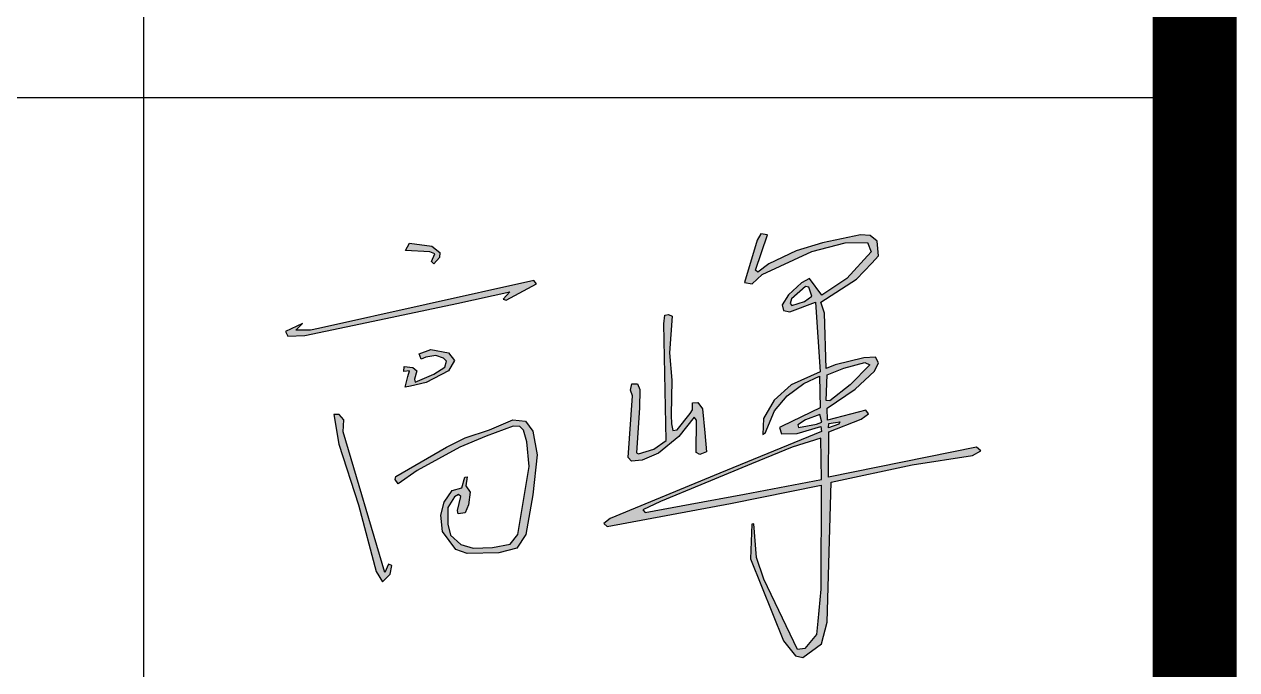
# Model space of a CAD drawing. Extents: x -21908402 to 2681150, y 103181 to 5079726.
# Drawn here: x 1508792 to 1510231, y 476558 to 477323 of the extents above; entities that cross this region are included whole.
import ezdxf

# ---------------------------------------------------------------- set-up
doc = ezdxf.new("R2010")
doc.units = 0
doc.header["$LTSCALE"] = 1000
doc.layers.add('PUB_TITLE', color=4, linetype='Continuous')

# ---------------------------------------------------------------- blocks, each defined once
blk = doc.blocks.new('GFDD')
h = blk.add_hatch(color=256)
h.paths.add_polyline_path([(1627037.7, 398613.1), (1627035.6, 398719), (1626962.4, 398696.2), (1626858, 398653.1), (1626727.5, 398599.1), (1626624.1, 398556.4), (1626578.4, 398535), (1626584.5, 398528.2), (1626700, 398549.7), (1626839.8, 398575.7)], flags=16)
h.paths.add_polyline_path([(1627055.5, 398745.4), (1627056.5, 398756.9), (1627073.6, 398759.6), (1627084.5, 398761.3), (1627082.5, 398755.1)], flags=16)
h.paths.add_polyline_path([(1627038.3, 398760.7), (1627033.2, 398780.2), (1626996.5, 398766.2), (1626977.1, 398753.2), (1626978.6, 398746.2), (1627024.8, 398754.9)], flags=16)
h.paths.add_polyline_path([(1627049.8, 398815.9), (1627051.8, 398881.8), (1627095.4, 398899.1), (1627149.2, 398913.2), (1627162.1, 398907.3), (1627111.1, 398856.3), (1627059.2, 398815.1)], flags=16)
h.paths.add_polyline_path([(1626994.1, 399069.7), (1627012.7, 399083.7), (1627005.3, 399106.4), (1626996.2, 399108.1), (1626960.9, 399076.9), (1626956.7, 399065.2), (1626961.7, 399059.6)], flags=16)
h.paths.add_polyline_path([(1626868.3, 399150.4), (1626899, 399241.5), (1626881.7, 399244.1), (1626872, 399227.4), (1626839.9, 399119.1), (1626859.2, 399115.2), (1626884.9, 399139.6), (1627012.6, 399198.6), (1627098.6, 399221), (1627155.7, 399221.7), (1627165.3, 399197.3), (1627102.4, 399129.3), (1627038.8, 399086.1), (1627006.5, 399129.3), (1626986.4, 399118), (1626953.1, 399087), (1626936.2, 399061.6), (1626939.6, 399047), (1626956.5, 399043.6), (1627022, 399068.4), (1627034, 398889.5), (1626959.3, 398856.3), (1626915.8, 398817), (1626888.5, 398770), (1626886.5, 398728.9), (1626892.9, 398731.7), (1626916.6, 398789.7), (1626949, 398827.6), (1626992.5, 398859.6), (1627032.1, 398878), (1627034, 398796.8), (1626936.8, 398749.8), (1626929.6, 398746.4), (1626935.2, 398730.5), (1626975.5, 398731.3), (1627036, 398749.4), (1627037.2, 398736), (1626776.7, 398629), (1626494.7, 398513.1), (1626478.1, 398500), (1626486.5, 398492.8), (1626803.9, 398551.7), (1627036.7, 398599), (1627035.9, 398331.3), (1627028.3, 398249.7), (1627025.1, 398215.5), (1626994.4, 398179.1), (1626975.8, 398176.4), (1626889.8, 398356.9), (1626870.6, 398412.9), (1626864, 398499.3), (1626858.7, 398498.7), (1626855.5, 398409.9), (1626940.3, 398198.7), (1626970.6, 398160.2), (1626989.9, 398156.3), (1627037.6, 398191.5), (1627052.5, 398246.8), (1627062.4, 398606.6), (1627270.4, 398651.2), (1627425.9, 398674.5), (1627446.7, 398686.8), (1627436.1, 398696.1), (1627056, 398619.3), (1627056.6, 398735.8), (1627139.5, 398767.9), (1627158.8, 398781.9), (1627151.9, 398791), (1627052.9, 398765.8), (1627052.5, 398795.8), (1627124.4, 398844.7), (1627173.5, 398891.2), (1627184.5, 398912.6), (1627176.5, 398926.9), (1627146.4, 398925.8), (1627072.7, 398907.8), (1627049.2, 398897.9), (1627045.2, 399039.9), (1627035.7, 399068.5), (1627127.4, 399126.9), (1627166.6, 399168.7), (1627183.9, 399187.1), (1627180.5, 399225.1), (1627162.9, 399239.2), (1627137.6, 399241), (1627040.4, 399220.9), (1626972.8, 399199.9), (1626902.4, 399166.9), (1626874.2, 399145.7)])
h.paths.add_polyline_path([(1626644.9, 399036.6), (1626653.7, 399032.6), (1626647.5, 398938.2), (1626653.2, 398868.5), (1626651.3, 398778.5), (1626651.9, 398755.7), (1626655.5, 398739.2), (1626667.1, 398740.6), (1626700.5, 398782.4), (1626706.2, 398792.3), (1626706.6, 398809.6), (1626719.6, 398810.5), (1626731.8, 398794.6), (1626737.8, 398733.3), (1626741.9, 398684.3), (1626725.1, 398677.6), (1626715.5, 398682.5), (1626716.4, 398765.8), (1626710.8, 398773), (1626670.9, 398723.5), (1626618.7, 398680.7), (1626577.2, 398662.7), (1626549.4, 398660.1), (1626541.3, 398670), (1626552, 398828), (1626546.5, 398842.1), (1626550.6, 398858.9), (1626565.1, 398858.4), (1626570.9, 398843.9), (1626569.7, 398796.7), (1626561.9, 398681.2), (1626567.7, 398678.9), (1626607.1, 398690.8), (1626638.4, 398713.4), (1626632.3, 399012.4), (1626635.5, 399034.9)], flags=17)
h.paths.add_polyline_path([(1625942.2, 398613), (1625944, 398620.9), (1626073.8, 398696.4), (1626122.3, 398720), (1626184.5, 398740.9), (1626244.8, 398766.6), (1626276.8, 398763.1), (1626296.1, 398737.1), (1626306.9, 398676.2), (1626296.2, 398573.4), (1626277.6, 398472), (1626254.8, 398437.3), (1626208.6, 398424.8), (1626127.3, 398423), (1626098.3, 398433.6), (1626063.6, 398479.8), (1626059.2, 398522), (1626067.9, 398555.1), (1626088.9, 398584.8), (1626113.9, 398592.1), (1626121.4, 398618.9), (1626127.6, 398619.9), (1626124.2, 398597.1), (1626134.5, 398580.8), (1626130.7, 398548.4), (1626122.3, 398527.5), (1626104.5, 398525.3), (1626102.6, 398533.7), (1626110.7, 398569.6), (1626105.1, 398574.9), (1626094.5, 398569), (1626077.9, 398541.2), (1626077.3, 398498.3), (1626084.8, 398469.9), (1626110.7, 398446.4), (1626142.3, 398436.5), (1626192.6, 398438.9), (1626237.3, 398447.4), (1626257.6, 398472.3), (1626286.5, 398646.7), (1626280.9, 398709.7), (1626272, 398739.8), (1626262.4, 398749.4), (1626245.4, 398750), (1626176.1, 398724.2), (1626108.2, 398695.8), (1625999.1, 398636.2), (1625949.9, 398602.1)])
h.paths.add_polyline_path([(1625798.1, 398780.1), (1625784.5, 398780.3), (1625797.7, 398704.1), (1625848, 398547.7), (1625893.5, 398377.1), (1625910.1, 398350.6), (1625929, 398370), (1625933.4, 398392.3), (1625924.7, 398395.6), (1625915.3, 398374.7), (1625808.8, 398735.9), (1625810.7, 398766.5)])
h.paths.add_polyline_path([(1626008.7, 398921.7), (1626003.6, 398935.4), (1626033.7, 398946.5), (1626078.9, 398938.5), (1626094.7, 398918.7), (1626078.9, 398891.8), (1626021.8, 398861.8), (1625981.4, 398853), (1625967.8, 398850.1), (1625975, 398877.2), (1625979, 398891.8), (1625964.4, 398890.5), (1625965.7, 398902.9), (1625987.5, 398900.2), (1625998.3, 398891.8), (1625991.7, 398870.3), (1625994, 398862.7), (1626041.9, 398883.1), (1626069.8, 398901.8), (1626074.4, 398916.7), (1626066.7, 398924.7), (1626046.5, 398931.4), (1626020.7, 398927)])
h.paths.add_polyline_path([(1625686.8, 398996), (1625703.8, 399013.8), (1625660.1, 398993.4), (1625666.7, 398981.1), (1625710.4, 398982.5), (1625869.3, 399016), (1626100.6, 399064.8), (1626237, 399095), (1626219.8, 399075.7), (1626227.3, 399073.1), (1626305.7, 399115), (1626298.5, 399124.3), (1625745.1, 399001), (1625724.5, 398996.4)])
h.paths.add_polyline_path([(1625968.8, 399201.2), (1625978.7, 399219.5), (1626036.7, 399211.9), (1626056.8, 399196), (1626056.1, 399183.1), (1626041.4, 399166.5), (1626036, 399172.5), (1626044.4, 399192), (1626031.5, 399197.6)])
for p, q in [((1626868.3, 399150.4), (1626899, 399241.5)), ((1626881.7, 399244.1), (1626872, 399227.4)), ((1626899, 399241.5), (1626881.7, 399244.1)), ((1627137.6, 399241), (1627040.4, 399220.9)), ((1627162.9, 399239.2), (1627137.6, 399241)), ((1627180.5, 399225.1), (1627162.9, 399239.2)), ((1625968.8, 399201.2), (1625978.7, 399219.5)), ((1626031.5, 399197.6), (1625968.8, 399201.2)), ((1625978.7, 399219.5), (1626036.7, 399211.9)), ((1626036.7, 399211.9), (1626056.8, 399196)), ((1626872, 399227.4), (1626839.9, 399119.1)), ((1626972.8, 399199.9), (1626902.4, 399166.9)), ((1627040.4, 399220.9), (1626972.8, 399199.9)), ((1627012.6, 399198.6), (1627098.6, 399221)), ((1627098.6, 399221), (1627155.7, 399221.7)), ((1627155.7, 399221.7), (1627165.3, 399197.3)), ((1627183.9, 399187.1), (1627180.5, 399225.1)), ((1626044.4, 399192), (1626031.5, 399197.6)), ((1626036, 399172.5), (1626044.4, 399192)), ((1626041.4, 399166.5), (1626036, 399172.5)), ((1626056.1, 399183.1), (1626041.4, 399166.5)), ((1626056.8, 399196), (1626056.1, 399183.1)), ((1626884.9, 399139.6), (1627012.6, 399198.6)), ((1627165.3, 399197.3), (1627102.4, 399129.3)), ((1627127.4, 399126.9), (1627166.6, 399168.7)), ((1627166.6, 399168.7), (1627183.9, 399187.1)), ((1626041.4, 399166.5), (1626041.4, 399166.5)), ((1626859.2, 399115.2), (1626884.9, 399139.6)), ((1626874.2, 399145.7), (1626868.3, 399150.4)), ((1626902.4, 399166.9), (1626874.2, 399145.7)), ((1626298.5, 399124.3), (1625745.1, 399001)), ((1626227.3, 399073.1), (1626305.7, 399115)), ((1626305.7, 399115), (1626298.5, 399124.3)), ((1626839.9, 399119.1), (1626859.2, 399115.2)), ((1626986.4, 399118), (1626953.1, 399087)), ((1626996.2, 399108.1), (1626960.9, 399076.9)), ((1627006.5, 399129.3), (1626986.4, 399118)), ((1627005.3, 399106.4), (1626996.2, 399108.1)), ((1627012.7, 399083.7), (1627005.3, 399106.4)), ((1627038.8, 399086.1), (1627006.5, 399129.3)), ((1627035.7, 399068.5), (1627127.4, 399126.9)), ((1627102.4, 399129.3), (1627038.8, 399086.1)), ((1626100.6, 399064.8), (1626237, 399095)), ((1626237, 399095), (1626219.8, 399075.7)), ((1626219.8, 399075.7), (1626227.3, 399073.1)), ((1626237, 399095), (1626237, 399095)), ((1626953.1, 399087), (1626936.2, 399061.6)), ((1626960.9, 399076.9), (1626956.7, 399065.2)), ((1626994.1, 399069.7), (1627012.7, 399083.7)), ((1625869.3, 399016), (1626100.6, 399064.8)), ((1626936.2, 399061.6), (1626939.6, 399047)), ((1626939.6, 399047), (1626956.5, 399043.6)), ((1626956.5, 399043.6), (1627022, 399068.4)), ((1626956.7, 399065.2), (1626961.7, 399059.6)), ((1626961.7, 399059.6), (1626994.1, 399069.7)), ((1627022, 399068.4), (1627034, 398889.5)), ((1627045.2, 399039.9), (1627035.7, 399068.5)), ((1625703.8, 399013.8), (1625660.1, 398993.4)), ((1625686.8, 398996), (1625703.8, 399013.8)), ((1625710.4, 398982.5), (1625869.3, 399016)), ((1626632.3, 399012.4), (1626635.5, 399034.9)), ((1626635.5, 399034.9), (1626644.9, 399036.6)), ((1626644.9, 399036.6), (1626653.7, 399032.6)), ((1626653.7, 399032.6), (1626647.5, 398938.2)), ((1627049.2, 398897.9), (1627045.2, 399039.9)), ((1625660.1, 398993.4), (1625666.7, 398981.1)), ((1625666.7, 398981.1), (1625710.4, 398982.5)), ((1625724.5, 398996.4), (1625686.8, 398996)), ((1625745.1, 399001), (1625724.5, 398996.4)), ((1626638.4, 398713.4), (1626632.3, 399012.4)), ((1626003.6, 398935.4), (1626033.7, 398946.5)), ((1626008.7, 398921.7), (1626003.6, 398935.4)), ((1626020.7, 398927), (1626008.7, 398921.7)), ((1626046.5, 398931.4), (1626020.7, 398927)), ((1626033.7, 398946.5), (1626078.9, 398938.5)), ((1626066.7, 398924.7), (1626046.5, 398931.4)), ((1626074.4, 398916.7), (1626066.7, 398924.7)), ((1626078.9, 398938.5), (1626094.7, 398918.7)), ((1626647.5, 398938.2), (1626653.2, 398868.5)), ((1627146.4, 398925.8), (1627072.7, 398907.8)), ((1627176.5, 398926.9), (1627146.4, 398925.8)), ((1627184.5, 398912.6), (1627176.5, 398926.9)), ((1625964.4, 398890.5), (1625965.7, 398902.9)), ((1625979, 398891.8), (1625964.4, 398890.5)), ((1625965.7, 398902.9), (1625987.5, 398900.2)), ((1625975, 398877.2), (1625979, 398891.8)), ((1625987.5, 398900.2), (1625998.3, 398891.8)), ((1625998.3, 398891.8), (1625991.7, 398870.3)), ((1626078.9, 398891.8), (1626021.8, 398861.8)), ((1626041.9, 398883.1), (1626069.8, 398901.8)), ((1626069.8, 398901.8), (1626074.4, 398916.7)), ((1626094.7, 398918.7), (1626078.9, 398891.8)), ((1627034, 398889.5), (1626959.3, 398856.3)), ((1627072.7, 398907.8), (1627049.2, 398897.9)), ((1627051.8, 398881.8), (1627095.4, 398899.1)), ((1627095.4, 398899.1), (1627149.2, 398913.2)), ((1627162.1, 398907.3), (1627111.1, 398856.3)), ((1627124.4, 398844.7), (1627173.5, 398891.2)), ((1627149.2, 398913.2), (1627162.1, 398907.3)), ((1627173.5, 398891.2), (1627184.5, 398912.6)), ((1625967.8, 398850.1), (1625975, 398877.2)), ((1626021.8, 398861.8), (1625981.4, 398853)), ((1625991.7, 398870.3), (1625994, 398862.7)), ((1625994, 398862.7), (1626041.9, 398883.1)), ((1626546.5, 398842.1), (1626550.6, 398858.9)), ((1626550.6, 398858.9), (1626565.1, 398858.4)), ((1626565.1, 398858.4), (1626570.9, 398843.9)), ((1626653.2, 398868.5), (1626651.3, 398778.5)), ((1626949, 398827.6), (1626992.5, 398859.6)), ((1626992.5, 398859.6), (1627032.1, 398878)), ((1627032.1, 398878), (1627034, 398796.8)), ((1627049.8, 398815.9), (1627051.8, 398881.8)), ((1625981.4, 398853), (1625967.8, 398850.1)), ((1626541.3, 398670), (1626552, 398828)), ((1626552, 398828), (1626546.5, 398842.1)), ((1626570.9, 398843.9), (1626569.7, 398796.7)), ((1626959.3, 398856.3), (1626915.8, 398817)), ((1626916.6, 398789.7), (1626949, 398827.6)), ((1627052.5, 398795.8), (1627124.4, 398844.7)), ((1627111.1, 398856.3), (1627059.2, 398815.1)), ((1626569.7, 398796.7), (1626561.9, 398681.2)), ((1626706.2, 398792.3), (1626706.6, 398809.6)), ((1626706.6, 398809.6), (1626719.6, 398810.5)), ((1626719.6, 398810.5), (1626731.8, 398794.6)), ((1626915.8, 398817), (1626888.5, 398770)), ((1627034, 398796.8), (1626936.8, 398749.8)), ((1627059.2, 398815.1), (1627049.8, 398815.9)), ((1627052.9, 398765.8), (1627052.5, 398795.8)), ((1625784.5, 398780.3), (1625797.7, 398704.1)), ((1625798.1, 398780.1), (1625784.5, 398780.3)), ((1625810.7, 398766.5), (1625798.1, 398780.1)), ((1625808.8, 398735.9), (1625810.7, 398766.5)), ((1626184.5, 398740.9), (1626244.8, 398766.6)), ((1626244.8, 398766.6), (1626276.8, 398763.1)), ((1626651.3, 398778.5), (1626651.9, 398755.7)), ((1626667.1, 398740.6), (1626700.5, 398782.4)), ((1626710.8, 398773), (1626670.9, 398723.5)), ((1626700.5, 398782.4), (1626706.2, 398792.3)), ((1626716.4, 398765.8), (1626710.8, 398773)), ((1626715.5, 398682.5), (1626716.4, 398765.8)), ((1626731.8, 398794.6), (1626737.8, 398733.3)), ((1626888.5, 398770), (1626886.5, 398728.9)), ((1626892.9, 398731.7), (1626916.6, 398789.7)), ((1626996.5, 398766.2), (1626977.1, 398753.2)), ((1627033.2, 398780.2), (1626996.5, 398766.2)), ((1627038.3, 398760.7), (1627033.2, 398780.2)), ((1627151.9, 398791), (1627052.9, 398765.8)), ((1627056.6, 398735.8), (1627139.5, 398767.9)), ((1627139.5, 398767.9), (1627158.8, 398781.9)), ((1627158.8, 398781.9), (1627151.9, 398791)), ((1625915.3, 398374.7), (1625808.8, 398735.9)), ((1626122.3, 398720), (1626184.5, 398740.9)), ((1626245.4, 398750), (1626176.1, 398724.2)), ((1626262.4, 398749.4), (1626245.4, 398750)), ((1626272, 398739.8), (1626262.4, 398749.4)), ((1626280.9, 398709.7), (1626272, 398739.8)), ((1626276.8, 398763.1), (1626296.1, 398737.1)), ((1626296.1, 398737.1), (1626306.9, 398676.2)), ((1626651.9, 398755.7), (1626655.5, 398739.2)), ((1626655.5, 398739.2), (1626667.1, 398740.6)), ((1626737.8, 398733.3), (1626741.9, 398684.3)), ((1627037.2, 398736), (1626776.7, 398629)), ((1626936.8, 398749.8), (1626929.6, 398746.4)), ((1626929.6, 398746.4), (1626935.2, 398730.5)), ((1626975.5, 398731.3), (1627036, 398749.4)), ((1626977.1, 398753.2), (1626978.6, 398746.2)), ((1626978.6, 398746.2), (1627024.8, 398754.9)), ((1627024.8, 398754.9), (1627038.3, 398760.7)), ((1627036, 398749.4), (1627037.2, 398736)), ((1627055.5, 398745.4), (1627056.5, 398756.9)), ((1627082.5, 398755.1), (1627055.5, 398745.4)), ((1627056, 398619.3), (1627056.6, 398735.8)), ((1627056.5, 398756.9), (1627073.6, 398759.6)), ((1627073.6, 398759.6), (1627084.5, 398761.3)), ((1627084.5, 398761.3), (1627082.5, 398755.1)), ((1625797.7, 398704.1), (1625848, 398547.7)), ((1626073.8, 398696.4), (1626122.3, 398720)), ((1626176.1, 398724.2), (1626108.2, 398695.8)), ((1626286.5, 398646.7), (1626280.9, 398709.7)), ((1626607.1, 398690.8), (1626638.4, 398713.4)), ((1626670.9, 398723.5), (1626618.7, 398680.7)), ((1626886.5, 398728.9), (1626892.9, 398731.7)), ((1626935.2, 398730.5), (1626975.5, 398731.3)), ((1627035.6, 398719), (1626962.4, 398696.2)), ((1627037.7, 398613.1), (1627035.6, 398719)), ((1625944, 398620.9), (1626073.8, 398696.4)), ((1626108.2, 398695.8), (1625999.1, 398636.2)), ((1626306.9, 398676.2), (1626296.2, 398573.4)), ((1626561.9, 398681.2), (1626567.7, 398678.9)), ((1626567.7, 398678.9), (1626607.1, 398690.8)), ((1626618.7, 398680.7), (1626577.2, 398662.7)), ((1626725.1, 398677.6), (1626715.5, 398682.5)), ((1626741.9, 398684.3), (1626725.1, 398677.6)), ((1626962.4, 398696.2), (1626858, 398653.1)), ((1627436.1, 398696.1), (1627056, 398619.3)), ((1627270.4, 398651.2), (1627425.9, 398674.5)), ((1627425.9, 398674.5), (1627446.7, 398686.8)), ((1627446.7, 398686.8), (1627436.1, 398696.1)), ((1626257.6, 398472.3), (1626286.5, 398646.7)), ((1626549.4, 398660.1), (1626541.3, 398670)), ((1626577.2, 398662.7), (1626549.4, 398660.1)), ((1626858, 398653.1), (1626727.5, 398599.1)), ((1627062.4, 398606.6), (1627270.4, 398651.2)), ((1625942.2, 398613), (1625944, 398620.9)), ((1625949.9, 398602.1), (1625942.2, 398613)), ((1625999.1, 398636.2), (1625949.9, 398602.1)), ((1626113.9, 398592.1), (1626121.4, 398618.9)), ((1626121.4, 398618.9), (1626127.6, 398619.9)), ((1626127.6, 398619.9), (1626124.2, 398597.1)), ((1626776.7, 398629), (1626494.7, 398513.1)), ((1626839.8, 398575.7), (1627037.7, 398613.1)), ((1626067.9, 398555.1), (1626088.9, 398584.8)), ((1626088.9, 398584.8), (1626113.9, 398592.1)), ((1626124.2, 398597.1), (1626134.5, 398580.8)), ((1626134.5, 398580.8), (1626130.7, 398548.4)), ((1626727.5, 398599.1), (1626624.1, 398556.4)), ((1626803.9, 398551.7), (1627036.7, 398599)), ((1627036.7, 398599), (1627035.9, 398331.3)), ((1627052.5, 398246.8), (1627062.4, 398606.6)), ((1625848, 398547.7), (1625893.5, 398377.1)), ((1626059.2, 398522), (1626067.9, 398555.1)), ((1626094.5, 398569), (1626077.9, 398541.2)), ((1626105.1, 398574.9), (1626094.5, 398569)), ((1626102.6, 398533.7), (1626110.7, 398569.6)), ((1626110.7, 398569.6), (1626105.1, 398574.9)), ((1626130.7, 398548.4), (1626122.3, 398527.5)), ((1626296.2, 398573.4), (1626277.6, 398472)), ((1626486.5, 398492.8), (1626803.9, 398551.7)), ((1626624.1, 398556.4), (1626578.4, 398535)), ((1626584.5, 398528.2), (1626700, 398549.7)), ((1626700, 398549.7), (1626839.8, 398575.7)), ((1626063.6, 398479.8), (1626059.2, 398522)), ((1626077.9, 398541.2), (1626077.3, 398498.3)), ((1626104.5, 398525.3), (1626102.6, 398533.7)), ((1626122.3, 398527.5), (1626104.5, 398525.3)), ((1626578.4, 398535), (1626584.5, 398528.2)), ((1626077.3, 398498.3), (1626084.8, 398469.9)), ((1626494.7, 398513.1), (1626478.1, 398500)), ((1626478.1, 398500), (1626486.5, 398492.8)), ((1626858.7, 398498.7), (1626855.5, 398409.9)), ((1626864, 398499.3), (1626858.7, 398498.7)), ((1626870.6, 398412.9), (1626864, 398499.3)), ((1626098.3, 398433.6), (1626063.6, 398479.8)), ((1626084.8, 398469.9), (1626110.7, 398446.4)), ((1626237.3, 398447.4), (1626257.6, 398472.3)), ((1626277.6, 398472), (1626254.8, 398437.3)), ((1626127.3, 398423), (1626098.3, 398433.6)), ((1626110.7, 398446.4), (1626142.3, 398436.5)), ((1626208.6, 398424.8), (1626127.3, 398423)), ((1626142.3, 398436.5), (1626192.6, 398438.9)), ((1626192.6, 398438.9), (1626237.3, 398447.4)), ((1626254.8, 398437.3), (1626208.6, 398424.8)), ((1625924.7, 398395.6), (1625915.3, 398374.7)), ((1625933.4, 398392.3), (1625924.7, 398395.6)), ((1625929, 398370), (1625933.4, 398392.3)), ((1626855.5, 398409.9), (1626940.3, 398198.7)), ((1626889.8, 398356.9), (1626870.6, 398412.9)), ((1625893.5, 398377.1), (1625910.1, 398350.6)), ((1625910.1, 398350.6), (1625929, 398370)), ((1626975.8, 398176.4), (1626889.8, 398356.9)), ((1627035.9, 398331.3), (1627028.3, 398249.7)), ((1627028.3, 398249.7), (1627025.1, 398215.5)), ((1627037.6, 398191.5), (1627052.5, 398246.8)), ((1627025.1, 398215.5), (1626994.4, 398179.1)), ((1626940.3, 398198.7), (1626970.6, 398160.2)), ((1626994.4, 398179.1), (1626975.8, 398176.4)), ((1626989.9, 398156.3), (1627037.6, 398191.5)), ((1626970.6, 398160.2), (1626989.9, 398156.3))]:
    blk.add_line(p, q)
at = {"layer": 'PUB_TITLE', "color": 4}
for p, q in [((1625296.2, 395093.6), (1625296.2, 405593.6)), ((1619746.2, 399593.6), (1627996.2, 399593.6))]:
    blk.add_line(p, q, dxfattribs=at)

msp = doc.modelspace()

# ---------------------------------------------------------------- linework, layer by layer
at = {"layer": 'PUB_TITLE', "const_width": 100}
msp.add_lwpolyline([(1454281, 463886.5), (1510181, 463886.5), (1510181, 503886.5), (1454281, 503886.5)], close=True, dxfattribs=at)

# ---------------------------------------------------------------- block references
at = {"layer": 'PUB_TITLE', "xscale": 0.4620000000286382, "yscale": 0.4619999999958964, "zscale": 0.4620000000000001}
msp.add_blockref('GFDD', (758046.7, 292624.3), dxfattribs=at)

doc.saveas('drawing.dxf')
